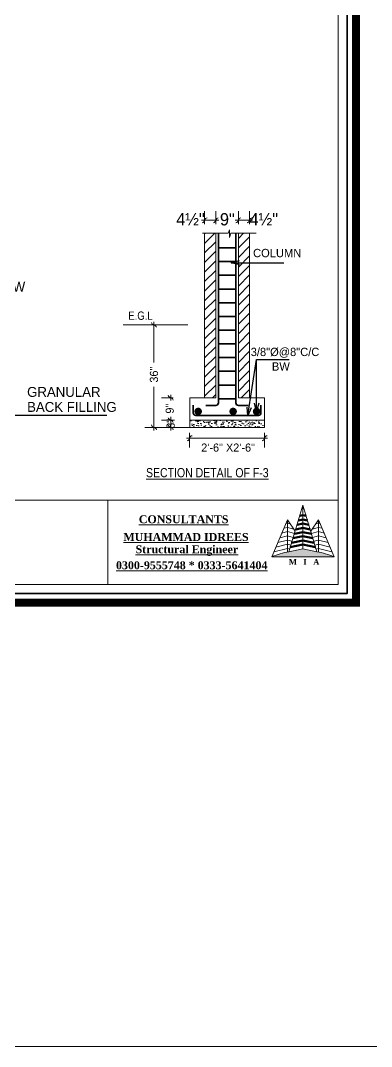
# Model space of a CAD drawing. Header units: inches. Extents: x 77090 to 90659, y -228139 to -226123.
# Drawn here: x 82036 to 82380, y -228139 to -227131 of the extents above; entities that cross this region are included whole.
import ezdxf

# ---------------------------------------------------------------- set-up
doc = ezdxf.new("R2010")
doc.units = ezdxf.units.IN
doc.header["$LTSCALE"] = 15
doc.header["$MEASUREMENT"] = 0
doc.header["$PDMODE"] = 66
doc.linetypes.add('ACAD_ISO02W100', pattern=[15, 12, -3])
doc.layers.get('0').update_dxf_attribs({"lineweight": 25})
doc.layers.get('Defpoints').update_dxf_attribs({"lineweight": 25})
for name, color, linetype, lineweight in [('DIM', 42, 'Continuous', 13), ('doted1', 30, 'ACAD_ISO02W100', 13), ('HACH', 8, 'Continuous', 13), ('LAYER4', 3, 'Continuous', 5), ('level', 7, 'Continuous', 13), ('STEEL', 211, 'Continuous', 35), ('TEXTS', 41, 'Continuous', 13), ('wall', 240, 'Continuous', 13), ('walls', 5, 'Continuous', 50)]:
    doc.layers.add(name, color=color, linetype=linetype, lineweight=lineweight)
doc.styles.add('ADE', font='', dxfattribs={"height": 6})
doc.styles.get("Standard").update_dxf_attribs({"font": 'trebuc.ttf'})
doc.styles.add('style10', font='stylu.ttf', dxfattribs={"height": 12})
doc.styles.add('XFINE', font='romans.shx')
doc.styles.get('ADE').set_extended_font_data('Arial Rounded MT Bold')
doc.dimstyles.new('Standard 1', dxfattribs={"dimtxt": 9, "dimasz": 8, "dimexe": 9, "dimexo": 9, "dimgap": 3, "dimtad": 1, "dimdec": 1, "dimlfac": -1, "dimzin": 3, "dimdsep": 46, "dimlunit": 4, "dimtxsty": 'XFINE', "dimblk": 'ARCHTICK', "dimcen": 0.09, "dimdle": 9, "dimclrd": 42, "dimclre": 6, "dimclrt": 7, "dimadec": 0, "dimazin": 0, "dimtfac": 1, "dimtdec": 1, "dimtofl": 0, "dimtmove": 2, "dimatfit": 3, "dimldrblk": 'ARCHTICK', "dimfxl": 0, "dimtolj": 1, "dimtzin": 0, "dimlwd": -1, "dimlwe": -1, "dimarcsym": 0})
doc.dimstyles.new('STANDARD$7', dxfattribs={"dimtxt": 2, "dimasz": 3, "dimexe": 2, "dimexo": 1, "dimgap": 0.5, "dimtad": 3, "dimzin": 3, "dimdsep": 46, "dimlunit": 4, "dimtxsty": 'Standard', "dimcen": 0.0625, "dimclrd": 256, "dimclre": 256, "dimclrt": 256, "dimadec": 0, "dimazin": 0, "dimtfac": 1, "dimtmove": 0, "dimatfit": 3, "dimfxl": 0, "dimtolj": 1, "dimtzin": 0, "dimarcsym": 0})
pattern_1 = [(45, (83938.7626, -220243.9525), (-4.6898035, 4.6898035), [])]

# ---------------------------------------------------------------- blocks, each defined once
blk = doc.blocks.new('_Integral')
at = {"color": 0, "linetype": 'ByBlock', "lineweight": -2}
for centre, start, end in [((0.44, -0.09), 102, 168), ((-0.44, 0.09), 282, 348)]:
    blk.add_arc(centre, 0.454, start, end, dxfattribs=at)
blk = doc.blocks.new('*D37')
at = {"layer": 'Defpoints', "color": 0}
for p in [(82202, -227526.8), (82275.5, -227526.8), (82275.5, -227541.2)]:
    blk.add_point(p, dxfattribs=at)
at = {"layer": 'DIM'}
for p, q in [((82202, -227535.8), (82202, -227550.2)), ((82275.5, -227535.8), (82275.5, -227550.2))]:
    blk.add_line(p, q, dxfattribs=at)
at = {"layer": 'DIM', "color": 42}
blk.add_line((82199, -227541.2), (82278.5, -227541.2), dxfattribs=at)
at = {"layer": 'DIM', "color": 42, "xscale": 7, "yscale": 7, "zscale": 7, "rotation": 180}
blk.add_blockref('_Integral', (82202, -227541.2), dxfattribs=at)
at = {"layer": 'DIM', "color": 42, "xscale": 7, "yscale": 7, "zscale": 7}
blk.add_blockref('_Integral', (82275.5, -227541.2), dxfattribs=at)
at = {"layer": 'DIM', "color": 7, "insert": (82239.7, -227550.5), "char_height": 12, "attachment_point": 5, "style": 'style10'}
blk.add_mtext('\\A1;{\\H0.66667x;2\'-6" X2\'-6"}', dxfattribs=at)
blk = doc.blocks.new('_ArchTick')
at = {"color": 0, "linetype": 'ByBlock', "lineweight": 5, "const_width": 0.15}
blk.add_lwpolyline([(-0.5, -0.5), (0.5, 0.5)], dxfattribs=at)
blk = doc.blocks.new('*D38')
at = {"layer": 'Defpoints', "color": 0}
for p in [(82194.7, -227501.5), (82183.4, -227523.5), (82196.2, -227523.5)]:
    blk.add_point(p, dxfattribs=at)
at = {"layer": 'DIM', "color": 42}
for p, q in [((82183.4, -227498.5), (82183.4, -227504.3)), ((82183.4, -227526.5), (82183.4, -227520.2))]:
    blk.add_line(p, q, dxfattribs=at)
at = {"layer": 'DIM'}
for p, q in [((82185.7, -227501.5), (82174.4, -227501.5)), ((82187.2, -227523.5), (82174.4, -227523.5))]:
    blk.add_line(p, q, dxfattribs=at)
at = {"layer": 'DIM', "color": 42, "xscale": 7, "yscale": 7, "zscale": 7}
for p, rotation in [((82183.4, -227501.5), 90), ((82183.4, -227523.5), 270)]:
    blk.add_blockref('_Integral', p, dxfattribs=dict(at, rotation=rotation))
at = {"layer": 'DIM', "color": 7, "insert": (82182.5, -227512.2), "char_height": 12, "attachment_point": 5, "rotation": 90, "style": 'style10'}
blk.add_mtext('\\A1;{\\H0.66667x;9"}', dxfattribs=at)
blk = doc.blocks.new('*D39')
at = {"layer": 'Defpoints', "color": 0}
for p in [(82183.4, -227530.6), (82196.2, -227523.5), (82196.2, -227530.6)]:
    blk.add_point(p, dxfattribs=at)
at = {"layer": 'DIM', "color": 42}
blk.add_line((82183.4, -227520.5), (82183.4, -227533.6), dxfattribs=at)
at = {"layer": 'DIM'}
for p, q in [((82187.2, -227523.5), (82174.4, -227523.5)), ((82187.2, -227530.6), (82174.4, -227530.6))]:
    blk.add_line(p, q, dxfattribs=at)
at = {"layer": 'DIM', "color": 42, "xscale": 7, "yscale": 7, "zscale": 7}
for p, rotation in [((82183.4, -227523.5), 90), ((82183.4, -227530.6), 270)]:
    blk.add_blockref('_Integral', p, dxfattribs=dict(at, rotation=rotation))
at = {"layer": 'DIM', "color": 7, "insert": (82183.4, -227527.1), "char_height": 12, "attachment_point": 5, "rotation": 90, "style": 'style10'}
blk.add_mtext('\\A1;{\\H0.66667x;3"}', dxfattribs=at)
blk = doc.blocks.new('*D40')
at = {"layer": 'Defpoints', "color": 0}
for p in [(82167, -227429.9), (82196.5, -227429.9), (82211.3, -227530.6)]:
    blk.add_point(p, dxfattribs=at)
at = {"layer": 'DIM'}
for p, q in [((82187.5, -227429.9), (82158, -227429.9)), ((82202.3, -227530.6), (82158, -227530.6))]:
    blk.add_line(p, q, dxfattribs=at)
at = {"layer": 'DIM', "color": 42}
for p, q in [((82167, -227426.9), (82167, -227466.9)), ((82167, -227533.6), (82167, -227490.8))]:
    blk.add_line(p, q, dxfattribs=at)
at = {"layer": 'DIM', "color": 42, "xscale": 7, "yscale": 7, "zscale": 7}
for p, rotation in [((82167, -227429.9), 90), ((82167, -227530.6), 270)]:
    blk.add_blockref('_Integral', p, dxfattribs=dict(at, rotation=rotation))
at = {"layer": 'DIM', "color": 7, "insert": (82167, -227478.8), "char_height": 12, "attachment_point": 5, "rotation": 90, "style": 'style10'}
blk.add_mtext('\\A1;{\\H0.66667x;36"}', dxfattribs=at)
blk = doc.blocks.new('*D41')
at = {"layer": 'Defpoints', "color": 0}
for p in [(82227.7, -227327.2), (82249.8, -227338.5), (82227.7, -227339.9)]:
    blk.add_point(p, dxfattribs=at)
at = {"layer": 'DIM'}
for p, q in [((82227.7, -227330.9), (82227.7, -227318.2)), ((82249.8, -227329.5), (82249.8, -227318.2))]:
    blk.add_line(p, q, dxfattribs=at)
at = {"layer": 'DIM', "color": 42}
for p, q in [((82224.7, -227327.2), (82228.6, -227327.2)), ((82252.8, -227327.2), (82249.4, -227327.2))]:
    blk.add_line(p, q, dxfattribs=at)
at = {"layer": 'DIM', "color": 42, "xscale": 7, "yscale": 7, "zscale": 7, "rotation": 180}
blk.add_blockref('_Integral', (82227.7, -227327.2), dxfattribs=at)
at = {"layer": 'DIM', "color": 42, "xscale": 7, "yscale": 7, "zscale": 7}
blk.add_blockref('_Integral', (82249.8, -227327.2), dxfattribs=at)
at = {"layer": 'DIM', "color": 7, "insert": (82239, -227326.3), "char_height": 12, "attachment_point": 5, "style": 'style10'}
blk.add_mtext('\\A1;9"', dxfattribs=at)
blk = doc.blocks.new('*D42')
at = {"layer": 'Defpoints', "color": 0}
for p in [(82227.7, -227327.2), (82216.7, -227339.9), (82227.7, -227339.9)]:
    blk.add_point(p, dxfattribs=at)
at = {"layer": 'DIM'}
for p, q in [((82216.7, -227330.9), (82216.7, -227318.2)), ((82227.7, -227330.9), (82227.7, -227318.2))]:
    blk.add_line(p, q, dxfattribs=at)
at = {"layer": 'DIM', "color": 42}
blk.add_line((82213.7, -227327.2), (82230.7, -227327.2), dxfattribs=at)
at = {"layer": 'DIM', "color": 42, "xscale": 7, "yscale": 7, "zscale": 7, "rotation": 180}
blk.add_blockref('_Integral', (82216.7, -227327.2), dxfattribs=at)
at = {"layer": 'DIM', "color": 42, "xscale": 7, "yscale": 7, "zscale": 7}
blk.add_blockref('_Integral', (82227.7, -227327.2), dxfattribs=at)
at = {"layer": 'DIM', "color": 7, "insert": (82202.8, -227326.2), "char_height": 12, "attachment_point": 5, "style": 'style10'}
blk.add_mtext('\\A1;4½"', dxfattribs=at)
blk = doc.blocks.new('*D43')
at = {"layer": 'Defpoints', "color": 0}
for p in [(82249.8, -227327.2), (82249.8, -227339.9), (82260.8, -227339.9)]:
    blk.add_point(p, dxfattribs=at)
at = {"layer": 'DIM'}
for p, q in [((82249.8, -227330.9), (82249.8, -227318.2)), ((82260.8, -227330.9), (82260.8, -227318.2))]:
    blk.add_line(p, q, dxfattribs=at)
at = {"layer": 'DIM', "color": 42}
blk.add_line((82263.8, -227327.2), (82246.8, -227327.2), dxfattribs=at)
at = {"layer": 'DIM', "color": 42, "xscale": 7, "yscale": 7, "zscale": 7, "rotation": 180}
blk.add_blockref('_Integral', (82249.8, -227327.2), dxfattribs=at)
at = {"layer": 'DIM', "color": 42, "xscale": 7, "yscale": 7, "zscale": 7}
blk.add_blockref('_Integral', (82260.8, -227327.2), dxfattribs=at)
at = {"layer": 'DIM', "color": 7, "insert": (82274.7, -227326.2), "char_height": 12, "attachment_point": 5, "style": 'style10'}
blk.add_mtext('\\A1;4½"', dxfattribs=at)

msp = doc.modelspace()

# ---------------------------------------------------------------- hatches: boundary and pattern name
at = {"layer": 'HACH', "ltscale": 10}
h = msp.add_hatch(dxfattribs=at)
h.set_pattern_fill('ANSI31', color=256, scale=53.059069, style=0)
h.set_pattern_definition(pattern_1)
h.paths.add_polyline_path([(82227.72, -227339.93), (82216.73, -227339.93), (82216.73, -227501.5), (82227.72, -227501.5)])
h = msp.add_hatch(dxfattribs=at)
h.set_pattern_fill('ANSI31', color=256, scale=53.059069, style=0)
h.set_pattern_definition(pattern_1)
h.paths.add_polyline_path([(82260.81, -227339.93), (82249.79, -227339.93), (82249.79, -227501.5), (82260.81, -227501.5)])
at = {"layer": 'HACH', "linetype": 'ByBlock'}
h = msp.add_hatch(dxfattribs=at)
h.set_pattern_fill('AR-CONC', color=256, scale=1.175462, style=0)
h.set_pattern_definition([(50, (83026.1466, -221115.754), (8.431124, -0.737628), [0.881597, -9.697565]), (355, (83026.147, -221115.754), (-1.63097, 8.841736), [0.705277, -7.758052]), (100.4514, (83026.849, -221115.815), (6.800161, 8.104103), [0.749242, -8.241662]), (46.1842, (83026.147, -221113.403), (12.545018, -1.945614), [1.322395, -14.546348]), (96.6356, (83027.192, -221113.565), (10.98661, 11.45039), [1.123863, -12.362492]), (351.1842, (83026.147, -221113.403), (10.9866, 11.450398), [1.057916, -11.637078]), (21, (83027.322, -221113.991), (7.016418, -4.732634), [0.881597, -9.697565]), (326, (83027.322, -221113.991), (2.86008, 8.523867), [0.705277, -7.758052]), (71.4514, (83027.907, -221114.385), (9.876502, 3.791225), [0.749242, -8.241662]), (37.5, (83026.1466, -221115.754), (0.1429345, 3.9130423), [0, -7.6640152, 0, -7.8755985, 0, -7.7874388]), (7.5, (83026.1466, -221115.754), (3.0922837, 4.6361616), [0, -4.4902666, 0, -7.487696, 0, -2.9680427]), (327.5, (83023.5253, -221115.754), (6.2748823, -0.265124), [0, -2.938656, 0, -9.1686072, 0, -12.1660365]), (317.5, (83022.35, -221115.754), (6.8551345, 1.1766965), [0, -3.820253, 0, -6.0888956, 0, -8.639649])])
h.paths.add_polyline_path([(82275.5, -227523.54), (82202.03, -227523.54), (82202.03, -227530.6), (82275.5, -227530.6)])
at = {"layer": 'walls', "ltscale": 2}
msp.add_hatch(color=256, dxfattribs=at).paths.add_polyline_path([(82343.65, -227657.69, 0.05696), (82326.88, -227652.64), (82313.16, -227649.8), (82299.44, -227652.64, 0.05696), (82282.68, -227657.69), (82313.16, -227657.69)])

# ---------------------------------------------------------------- linework, layer by layer
at = {"lineweight": 5}
msp.add_line((82121.81, -227602.06), (82121.81, -227685.03), dxfattribs=at)
at = {"layer": 'doted1', "linetype": 'ByBlock', "ltscale": 0.3, "const_width": 7.79}
msp.add_lwpolyline([(80784.71, -227702.72), (80784.71, -226585.45), (82365.35, -226585.45), (82365.35, -227702.72)], close=True, dxfattribs=at)
at = {"layer": 'HACH', "ltscale": 10}
msp.add_lwpolyline([(77090.12, -226123.43), (90659.33, -226123.43), (90659.33, -228138.59), (77090.12, -228138.59)], close=True, dxfattribs=at)
at = {"layer": 'LAYER4'}
for p, q in [((82239.87, -227339.93), (82240.97, -227336.57)), ((82240.97, -227336.57), (82240.97, -227344.2)), ((82239.87, -227339.93), (82214.51, -227339.93)), ((82214.51, -227339.93), (82239.87, -227339.93)), ((82216.73, -227501.5), (82216.73, -227339.93)), ((82227.72, -227501.5), (82227.72, -227339.93)), ((82240.97, -227344.2), (82242.36, -227339.93)), ((82267.15, -227339.93), (82242.36, -227339.93)), ((82242.67, -227339.93), (82267.15, -227339.93)), ((82249.79, -227501.5), (82249.79, -227339.93)), ((82260.81, -227501.5), (82260.81, -227339.93)), ((82202.03, -227530.6), (82202.03, -227501.5)), ((82202.03, -227501.5), (82227.72, -227501.5)), ((82249.79, -227501.5), (82275.5, -227501.5)), ((82275.5, -227530.6), (82275.5, -227501.5)), ((82202.03, -227523.54), (82275.5, -227523.54)), ((82202.03, -227530.6), (82275.5, -227530.6))]:
    msp.add_line(p, q, dxfattribs=at)
at = {"layer": 'level'}
for p, q in [((82200.06, -227429.85), (82136.66, -227429.85)), ((80802.4, -227602.06), (82347.65, -227602.06))]:
    msp.add_line(p, q, dxfattribs=at)
at = {"layer": 'level', "linetype": 'ByBlock', "lineweight": 35, "ltscale": 0.1}
msp.add_lwpolyline([(80793.55, -227693.88), (80793.55, -226594.3), (82356.5, -226594.3), (82356.5, -227693.88)], close=True, dxfattribs=at)
at = {"layer": 'level', "ltscale": 0.25}
msp.add_lwpolyline([(80802.4, -227685.03), (80802.4, -226603.14), (82347.65, -226603.14), (82347.65, -227685.03)], close=True, dxfattribs=at)
at = {"layer": 'STEEL'}
for p, q in [((82230.16, -227506.6), (82230.16, -227339.93)), ((82247.34, -227506.6), (82247.34, -227339.93)), ((82230.16, -227354.28), (82247.34, -227354.28)), ((82230.16, -227367.74), (82247.34, -227367.74)), ((82230.16, -227381.21), (82247.34, -227381.21)), ((82230.16, -227394.68), (82247.34, -227394.68)), ((82230.16, -227408.15), (82247.34, -227408.15)), ((82230.16, -227421.62), (82247.34, -227421.62)), ((82230.16, -227435.09), (82247.34, -227435.09)), ((82230.16, -227448.56), (82247.34, -227448.56)), ((82230.16, -227462.03), (82247.34, -227462.03)), ((82230.16, -227475.5), (82247.34, -227475.5)), ((82230.16, -227488.96), (82247.34, -227488.96)), ((82205.56, -227508.74), (82205.56, -227516.39)), ((82217.92, -227509.05), (82227.72, -227509.05)), ((82230.16, -227502.43), (82247.34, -227502.43)), ((82259.58, -227509.05), (82249.79, -227509.05)), ((82271.95, -227508.74), (82271.95, -227516.39)), ((82208.01, -227518.84), (82269.5, -227518.84))]:
    msp.add_line(p, q, dxfattribs=at)
at = {"layer": 'STEEL', "const_width": 3.67}
for points in [[(82208.54, -227514.92, 1), (82212.21, -227514.92, 1)], [(82242.84, -227514.92, 1), (82246.51, -227514.92, 1)], [(82265.82, -227514.92, 1), (82269.49, -227514.92, 1)]]:
    msp.add_lwpolyline(points, format="xyb", close=True, dxfattribs=at)
at = {"layer": 'STEEL'}
for centre, start, end in [((82227.72, -227506.6), 270, 0), ((82249.79, -227506.6), 180, 270), ((82208.01, -227516.39), 180, 270), ((82269.5, -227516.39), 270, 0)]:
    msp.add_arc(centre, 2.45, start, end, dxfattribs=at)
at = {"layer": 'wall'}
for p, q in [((82313.16, -227607.03), (82299.44, -227652.64)), ((82313.16, -227607.03), (82326.88, -227652.64)), ((82313.16, -227607.03), (82313.16, -227649.8)), ((82297.92, -227621.24), (82282.68, -227657.69)), ((82297.92, -227621.24), (82305.54, -227632.36)), ((82297.92, -227621.24), (82297.92, -227652.93)), ((82328.41, -227621.24), (82320.78, -227632.36)), ((82328.41, -227621.24), (82343.65, -227657.69)), ((82328.41, -227621.24), (82328.41, -227652.93)), ((82328.41, -227621.24), (82328.41, -227652.93)), ((82297.92, -227628.82), (82294.37, -227629.72)), ((82297.92, -227624.67), (82296.31, -227625.07)), ((82297.92, -227624.67), (82300.76, -227625.39)), ((82297.92, -227628.82), (82304.2, -227630.41)), ((82328.41, -227628.82), (82322.12, -227630.41)), ((82328.41, -227624.67), (82325.56, -227625.39)), ((82328.41, -227624.67), (82330.01, -227625.07)), ((82328.41, -227628.82), (82331.95, -227629.72)), ((82297.92, -227641.28), (82288.55, -227643.64)), ((82297.92, -227637.12), (82290.49, -227639)), ((82297.92, -227632.97), (82292.43, -227634.36)), ((82297.92, -227632.97), (82304.83, -227634.72)), ((82297.92, -227637.12), (82303.67, -227638.58)), ((82297.92, -227641.28), (82302.51, -227642.44)), ((82328.41, -227632.97), (82321.49, -227634.72)), ((82328.41, -227637.12), (82322.65, -227638.58)), ((82328.41, -227641.28), (82323.81, -227642.44)), ((82328.41, -227632.97), (82333.89, -227634.36)), ((82328.41, -227637.12), (82335.83, -227639)), ((82328.41, -227641.28), (82337.77, -227643.64)), ((82297.92, -227649.58), (82284.67, -227652.93)), ((82297.92, -227645.43), (82286.61, -227648.29)), ((82297.92, -227645.43), (82301.35, -227646.29)), ((82297.92, -227649.58), (82300.19, -227650.15)), ((82313.16, -227649.8), (82299.44, -227652.64)), ((82326.88, -227652.64), (82313.16, -227649.8)), ((82328.41, -227645.43), (82324.98, -227646.29)), ((82328.41, -227649.58), (82326.14, -227650.15)), ((82328.41, -227645.43), (82339.72, -227648.29)), ((82328.41, -227649.58), (82341.66, -227652.93)), ((82313.16, -227657.69), (82282.68, -227657.69)), ((82313.16, -227657.69), (82343.65, -227657.69))]:
    msp.add_line(p, q, dxfattribs=at)
for start, end in [(100.25324, 113.29342), (66.70658, 79.74676)]:
    msp.add_arc((82313.16, -227728.5), 77.09, start, end, dxfattribs=at)
at = {"layer": 'walls', "ltscale": 2}
for p, q in [((82313.16, -227621.02), (82308.67, -227621.95)), ((82313.16, -227616.91), (82309.99, -227617.57)), ((82313.16, -227616.91), (82316.33, -227617.57)), ((82313.16, -227621.02), (82317.65, -227621.95)), ((82313.16, -227629.24), (82306.03, -227630.72)), ((82313.16, -227625.13), (82307.35, -227626.33)), ((82313.16, -227625.13), (82318.97, -227626.33)), ((82313.16, -227629.24), (82320.29, -227630.72)), ((82313.16, -227641.58), (82302.08, -227643.87)), ((82313.16, -227637.46), (82303.4, -227639.49)), ((82313.16, -227633.35), (82304.72, -227635.1)), ((82313.16, -227633.35), (82321.61, -227635.1)), ((82313.16, -227637.46), (82322.93, -227639.49)), ((82313.16, -227641.58), (82324.25, -227643.87)), ((82313.16, -227645.69), (82300.76, -227648.25)), ((82313.16, -227645.69), (82325.57, -227648.25))]:
    msp.add_line(p, q, dxfattribs=at)

# ---------------------------------------------------------------- texts
at = {"layer": 'TEXTS', "style": 'style10'}
for s, height, p in [('COLUMN', 8.163, (82264.24, -227363.44)), ('1/2"%%C@8"C/C BW ', 9.6976, (81936.16, -227397.3)), ('3/8"%%C@8"C/C', 8.1629, (82261.9, -227460.55)), ('BW ', 8.163, (82282.72, -227474.84)), ('GRANULAR', 9.698, (82042.52, -227500.62)), ('BACK FILLING ', 9.6976, (82042.52, -227515.37))]:
    msp.add_text(s, height=height, dxfattribs=at).set_placement(p)
at = {"layer": 'TEXTS'}
for s, insert, char_height, width, attachment_point in [('{\\fTechnic|b0|i0|c2|p2;E.G.L}', (82141.82, -227416.78), 8.1629, 300.5657, 1), ('{\\fTimes New Roman|b1|i0|c0|p18;\\LCONSULTANTS}', (82152.13, -227620.87), 7.765, 278.0882, 4), ('{\\fTimes New Roman|b1|i0|c0|p18;\\LMUHAMMAD IDREES}', (82137.01, -227638.3), 7.765, 278.0882, 4), ('{\\fTimes New Roman|b1|i0|c0|p18;\\LStructural Engineer}', (82148.93, -227651.61), 7.765, 278.0882, 4), ('{\\fTimes New Roman|b1|i0|c0|p18;\\L0300-9555748 * 0333-5641404}', (82129.75, -227666.04), 7.765, 278.0882, 4)]:
    msp.add_mtext(s, dxfattribs=dict(at, insert=insert, char_height=char_height, width=width, attachment_point=attachment_point))
at = {"layer": 'TEXTS', "linetype": 'ByBlock', "insert": (82159.18, -227570.55), "char_height": 9, "width": 751.356, "attachment_point": 1, "style": 'ADE'}
msp.add_mtext('{\\fTechnic|b0|i0|c2|p2;\\LSECTION DETAIL OF F-3}', dxfattribs=at)
at = {"layer": 'TEXTS', "insert": (82299.28, -227659.95), "char_height": 5.5908, "width": 228.2982, "attachment_point": 1, "style": 'ADE'}
msp.add_mtext('{\\fTimes New Roman|b1|i0|c0|p18;M   I   A}', dxfattribs=at)

# ---------------------------------------------------------------- dimensions: what is measured, and where the dimension line sits
at = {"layer": 'DIM'}
for base, p1, p2, angle, text, picture, middle, dimtype in [((82227.72, -227327.2), (82216.73, -227339.93), (82227.72, -227339.93), 180, '4½"', '*D42', (82202.78, -227326.15), 128), ((82166.98, -227429.85), (82211.25, -227530.6), (82196.54, -227429.85), 90, '{\\H0.66667x;36"}', '*D40', (82166.98, -227478.84), 128), ((82183.42, -227523.54), (82194.69, -227501.5), (82196.15, -227523.54), 90, '{\\H0.66667x;9"}', '*D38', (82182.51, -227512.23), 128), ((82183.4, -227530.6), (82196.15, -227523.54), (82196.15, -227530.6), 90, '{\\H0.66667x;3"}', '*D39', (82183.4, -227527.07), 128), ((82275.5, -227541.22), (82202.03, -227526.84), (82275.5, -227526.84), 0, '{\\H0.66667x;2\'-6" X2\'-6"}', '*D37', (82239.72, -227550.53), 129)]:
    dim = msp.add_linear_dim(base=base, p1=p1, p2=p2, angle=angle, text=text, dimstyle='Standard 1', override={"dimasz": 7, "dimtxsty": 'style10', "dimblk1": 'Integral', "dimblk2": 'Integral', "dimsah": 1, "dimdle": 3, "dimclre": 256}, dxfattribs=at)
    dim.commit()
    dim.dimension.update_dxf_attribs({"geometry": picture, "text_midpoint": middle, "dimtype": dimtype})
for base, p1, p2, text, picture, middle in [((82227.72, -227327.2), (82249.76, -227338.47), (82227.72, -227339.93), '9"', '*D41', (82239.03, -227326.29)), ((82249.79, -227327.2), (82260.78, -227339.93), (82249.79, -227339.93), '4½"', '*D43', (82274.73, -227326.15))]:
    dim = msp.add_linear_dim(base=base, p1=p1, p2=p2, text=text, dimstyle='Standard 1', override={"dimasz": 7, "dimtxsty": 'style10', "dimblk1": 'Integral', "dimblk2": 'Integral', "dimsah": 1, "dimdle": 3, "dimclre": 256}, dxfattribs=at)
    dim.commit()
    dim.dimension.update_dxf_attribs({"geometry": picture, "text_midpoint": middle, "dimtype": 128})

# ---------------------------------------------------------------- leaders
at = {"layer": 'TEXTS'}
for points in [[(82242.86, -227368.9), (82294.42, -227368.9)], [(82259.24, -227518.84), (82267.66, -227464.07), (82299.65, -227464.07)], [(82267.66, -227514.92), (82267.66, -227464.07)], [(82013.48, -227518.49), (82120.87, -227518.49)]]:
    msp.add_leader(points, dimstyle='STANDARD$7', override={"dimtxt": 8, "dimasz": 8, "dimexe": 3, "dimexo": 3, "dimgap": 0.09, "dimtad": 0, "dimdec": 3, "dimzin": 0, "dimcen": 3, "dimdle": 3, "dimclrd": 0, "dimclre": 0, "dimclrt": 0, "dimtdec": 3, "dimtmove": 1, "dimldrblk": 'Open30', "dimfrac": 1}, dxfattribs=at)

doc.saveas('drawing.dxf')
